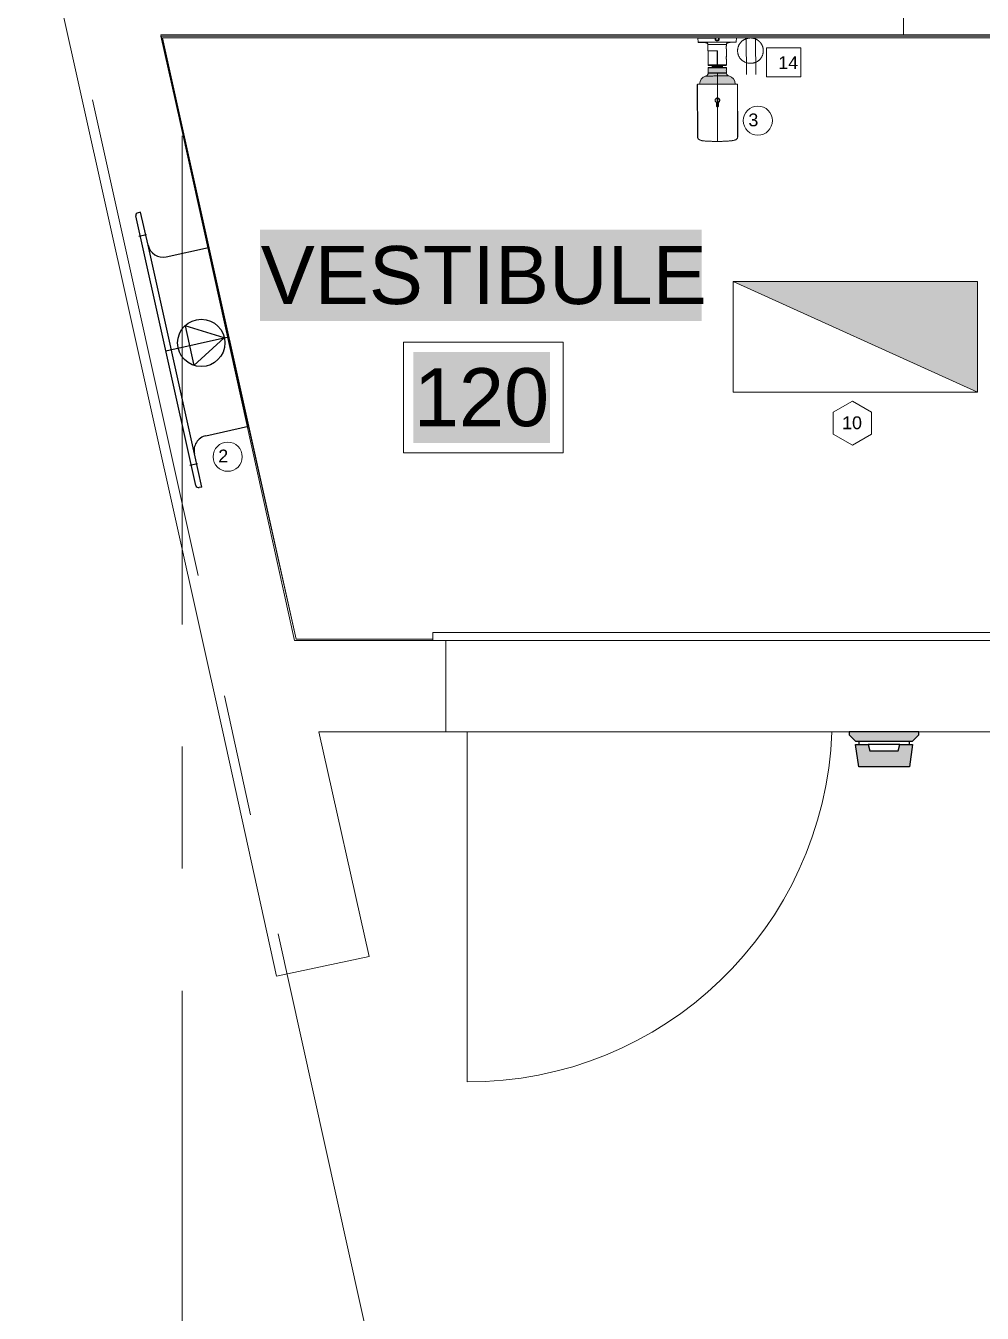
# Model space of a CAD drawing. Header units: inches. Extents: x 0.9 to 36.3, y 0.7 to 23.3.
# Drawn here: x 15.828 to 16.807, y 7.336 to 8.654 of the extents above; entities that cross this region are included whole.
import ezdxf

# ---------------------------------------------------------------- set-up
doc = ezdxf.new("R2010")
doc.units = ezdxf.units.IN
doc.linetypes.add('CENTER', pattern=[50.8, 31.75, -6.35, 6.35, -6.35])
for name, color, linetype, lineweight, true_color in [('Blocks', 7, 'Continuous', 5, 0x9a9c7f), ('Boarder for name', 7, 'Continuous', 5, 0x777777), ('Doors', 7, 'Continuous', 5, 0xf2db9c), ('Lights', 7, 'Continuous', 5, 0xff0a0a), ('Numbering Exhaust', 7, 'Continuous', 0, 0x388956), ('Numbering Lights', 1, 'Continuous', 0, 0xff0000), ('PDF_Geometry', 7, 'Continuous', 9, 0x777777)]:
    doc.layers.add(name, color=color, linetype=linetype, lineweight=lineweight, true_color=true_color)
for name, color, linetype, lineweight in [('CCTV', 253, 'Continuous', 0), ('Numbering CCTV', 253, 'Continuous', 0), ('Numbering receptecles', 170, 'Continuous', 0), ('Receptacles', 170, 'Continuous', 0)]:
    doc.layers.add(name, color=color, linetype=linetype, lineweight=lineweight)
doc.layers.add('PDF_Solid Fills', color=7, linetype='Continuous', true_color=0xffffff)
doc.layers.add('Ventilation Fan', color=7, linetype='Continuous', true_color=0x388956)
doc.layers.add('PDF_Text', color=7, linetype='Continuous')
doc.layers.add('Sensor', color=80, linetype='Continuous')
doc.styles.add('PDF Arial', font='arial.ttf')
doc.styles.get("Standard").update_dxf_attribs({"font": 'arial.ttf'})

msp = doc.modelspace()

# ---------------------------------------------------------------- hatches: boundary and pattern name
at = {"layer": 'Blocks', "linetype": 'CENTER', "ltscale": 0.01, "transparency": 33554559}
h = msp.add_hatch(color=256, dxfattribs=at)
h.set_gradient(color1=(19, 155, 72), color2=(241, 235, 31))
h.paths.add_polyline_path([(16.6915, 7.9119), (16.6899, 7.9184), (16.6802, 7.9184), (16.6769, 7.9184), (16.6802, 7.8956), (16.7321, 7.8956), (16.7353, 7.9184), (16.7321, 7.9184), (16.7224, 7.9184), (16.7207, 7.9119)])
h.paths.add_polyline_path([(16.6704, 7.9313), (16.6704, 7.9281), (16.6769, 7.9216), (16.6802, 7.9216), (16.7321, 7.9216), (16.7353, 7.9216), (16.7418, 7.9281), (16.7418, 7.9313)])
at = {"layer": 'CCTV', "linetype": 'ByBlock', "ltscale": 0.001, "transparency": 33554559}
h = msp.add_hatch(color=256, dxfattribs=at)
edge = h.paths.add_edge_path()
edge.add_spline(control_points=[(16.5449, 8.6063), (16.5449, 8.6064), (16.5448, 8.6069), (16.5447, 8.6075), (16.5447, 8.6079)], knot_values=[0, 0, 0, 0, 0.16346, 1, 1, 1, 1], degree=3, periodic=0)
edge.add_arc((16.5539, 8.6079), 0.00915, 176.475, 180.2822, ccw=False)
edge.add_arc((16.5542, 8.6079), 0.00947, 170.5291, 176.4579, ccw=False)
edge.add_arc((16.5546, 8.6079), 0.0099, 169.8425, 170.585, ccw=False)
edge.add_line((16.5449, 8.6096), (16.5449, 8.6096))
edge.add_line((16.5449, 8.6096), (16.5449, 8.6107))
edge.add_line((16.5449, 8.6107), (16.526, 8.6106))
edge.add_line((16.526, 8.6106), (16.5261, 8.6055))
edge.add_line((16.5261, 8.6055), (16.5449, 8.6056))
edge.add_line((16.5449, 8.6056), (16.5449, 8.6062))
edge.add_arc((16.5551, 8.6081), 0.0104, 190.0251, 190.7474, ccw=False)
edge = h.paths.add_edge_path()
edge.add_line((16.5355, 8.6053), (16.5261, 8.6052))
edge.add_spline(control_points=[(16.5261, 8.6052), (16.5261, 8.6049), (16.5259, 8.6043), (16.5254, 8.6034), (16.5247, 8.6027), (16.5241, 8.6024), (16.5237, 8.6023)], knot_values=[0, 0, 0, 0, 0.25011, 0.499979, 0.749911, 1, 1, 1, 1], degree=3, periodic=0)
edge.add_spline(control_points=[(16.5237, 8.6023), (16.5237, 8.6023), (16.5238, 8.6023), (16.5238, 8.6023), (16.5239, 8.6023), (16.524, 8.6023), (16.5241, 8.6023), (16.5243, 8.6023), (16.5246, 8.6023), (16.5251, 8.6023), (16.5256, 8.6023), (16.5263, 8.6023), (16.527, 8.6023), (16.5279, 8.6023), (16.5291, 8.6023), (16.5309, 8.6024), (16.5331, 8.6024), (16.5347, 8.6024), (16.5355, 8.6024)], knot_values=[0, 0, 0, 0, 0.001197, 0.004751, 0.010602, 0.018692, 0.028967, 0.041382, 0.072473, 0.111707, 0.159142, 0.214994, 0.279001, 0.350326, 0.42805, 0.600683, 0.793467, 1, 1, 1, 1], degree=3, periodic=0)
edge.add_line((16.5355, 8.6024), (16.5355, 8.6053))
edge = h.paths.add_edge_path()
edge.add_spline(control_points=[(16.5473, 8.6024), (16.547, 8.6025), (16.5463, 8.6028), (16.5456, 8.6035), (16.5451, 8.6043), (16.5449, 8.605), (16.5449, 8.6053)], knot_values=[0, 0, 0, 0, 0.250089, 0.500021, 0.74989, 1, 1, 1, 1], degree=3, periodic=0)
edge.add_line((16.5449, 8.6053), (16.5355, 8.6053))
edge.add_line((16.5355, 8.6053), (16.5355, 8.6024))
edge.add_spline(control_points=[(16.5355, 8.6024), (16.5363, 8.6024), (16.5379, 8.6024), (16.5398, 8.6024), (16.5412, 8.6024), (16.5422, 8.6024), (16.5431, 8.6024), (16.544, 8.6024), (16.5447, 8.6024), (16.5454, 8.6024), (16.5459, 8.6024), (16.5462, 8.6024), (16.5464, 8.6024), (16.5466, 8.6024), (16.5468, 8.6024), (16.5469, 8.6024), (16.5471, 8.6024), (16.5471, 8.6024), (16.5472, 8.6024), (16.5472, 8.6024), (16.5472, 8.6024), (16.5473, 8.6024), (16.5473, 8.6024), (16.5473, 8.6024), (16.5473, 8.6024)], knot_values=[0, 0, 0, 0, 0.206533, 0.399317, 0.488387, 0.57195, 0.649674, 0.720999, 0.785006, 0.840858, 0.888293, 0.908924, 0.927527, 0.944102, 0.958618, 0.971033, 0.981308, 0.989398, 0.992607, 0.995249, 0.997317, 0.998803, 0.999699, 1, 1, 1, 1], degree=3, periodic=0)
edge = h.paths.add_edge_path()
edge.add_spline(control_points=[(16.5473, 8.6024), (16.5473, 8.6024), (16.5473, 8.6024), (16.5473, 8.6024), (16.5472, 8.6024), (16.5472, 8.6024), (16.5472, 8.6024), (16.5471, 8.6024), (16.5471, 8.6024), (16.5469, 8.6024), (16.5468, 8.6024), (16.5466, 8.6024), (16.5464, 8.6024), (16.5462, 8.6024), (16.5459, 8.6024), (16.5454, 8.6024), (16.5447, 8.6024), (16.544, 8.6024), (16.5431, 8.6024), (16.5422, 8.6024), (16.5412, 8.6024), (16.5398, 8.6024), (16.5379, 8.6024), (16.5363, 8.6024), (16.5355, 8.6024)], knot_values=[0, 0, 0, 0, 0.000301, 0.001197, 0.002683, 0.004751, 0.007393, 0.010602, 0.018692, 0.028967, 0.041382, 0.055898, 0.072473, 0.091076, 0.111707, 0.159142, 0.214994, 0.279001, 0.350326, 0.42805, 0.511613, 0.600683, 0.793467, 1, 1, 1, 1], degree=3, periodic=0)
edge.add_line((16.5355, 8.6024), (16.5355, 8.5941))
edge.add_line((16.5355, 8.5941), (16.5538, 8.5942))
edge.add_arc((16.5452, 8.5941), 0.00856, 0.2886, 76.0724)
edge = h.paths.add_edge_path()
edge.add_spline(control_points=[(16.5355, 8.6024), (16.5347, 8.6024), (16.5331, 8.6024), (16.5309, 8.6024), (16.5291, 8.6023), (16.5279, 8.6023), (16.527, 8.6023), (16.5263, 8.6023), (16.5256, 8.6023), (16.5251, 8.6023), (16.5246, 8.6023), (16.5243, 8.6023), (16.5241, 8.6023), (16.524, 8.6023), (16.5239, 8.6023), (16.5238, 8.6023), (16.5238, 8.6023), (16.5237, 8.6023), (16.5237, 8.6023)], knot_values=[0, 0, 0, 0, 0.206533, 0.399317, 0.57195, 0.649674, 0.720999, 0.785006, 0.840858, 0.888293, 0.927527, 0.958618, 0.971033, 0.981308, 0.989398, 0.995249, 0.998803, 1, 1, 1, 1], degree=3, periodic=0)
edge.add_arc((16.5259, 8.594), 0.00856, 104.5049, 180.2886)
edge.add_line((16.5173, 8.594), (16.5355, 8.5941))
edge.add_line((16.5355, 8.5941), (16.5355, 8.6024))
at = {"layer": 'Lights', "linetype": 'ByBlock', "ltscale": 0.001, "transparency": 33554559}
msp.add_hatch(color=256, dxfattribs=at).paths.add_polyline_path([(16.5517, 8.3921), (16.8017, 8.2789), (16.8017, 8.3921)])

# ---------------------------------------------------------------- linework, layer by layer
at = {"layer": 'Boarder for name', "linetype": 'ByBlock'}
msp.add_lwpolyline([(16.2143, 8.3301), (16.3776, 8.3301), (16.3776, 8.2168), (16.2143, 8.2168)], close=True, dxfattribs=at)
at = {"layer": 'CCTV', "linetype": 'ByBlock'}
for p, q in [((16.5332, 8.6412), (16.5155, 8.6411)), ((16.5158, 8.6371), (16.5155, 8.6411)), ((16.5157, 8.6413), (16.5549, 8.6415)), ((16.5158, 8.6371), (16.5549, 8.6373)), ((16.5161, 8.6368), (16.545, 8.6369)), ((16.5213, 8.6368), (16.5215, 8.6368)), ((16.5214, 8.6368), (16.5214, 8.6368)), ((16.5215, 8.6368), (16.5217, 8.6368)), ((16.5217, 8.6368), (16.5221, 8.6368)), ((16.522, 8.6368), (16.522, 8.6368)), ((16.5221, 8.6368), (16.5226, 8.6368)), ((16.5229, 8.6368), (16.5229, 8.6368)), ((16.524, 8.6368), (16.5239, 8.6368)), ((16.5249, 8.6368), (16.5249, 8.6368)), ((16.5448, 8.6348), (16.5259, 8.6347)), ((16.5448, 8.6345), (16.5259, 8.6344)), ((16.5259, 8.6283), (16.5259, 8.6344)), ((16.526, 8.6346), (16.5447, 8.6347)), ((16.526, 8.6345), (16.5447, 8.6346)), ((16.5268, 8.6345), (16.526, 8.6346)), ((16.5332, 8.6414), (16.5332, 8.6403)), ((16.5336, 8.6414), (16.5336, 8.6403)), ((16.5338, 8.6414), (16.5338, 8.6403)), ((16.5344, 8.6391), (16.5362, 8.6391)), ((16.5368, 8.6403), (16.5368, 8.6414)), ((16.537, 8.6403), (16.537, 8.6414)), ((16.5374, 8.6414), (16.5374, 8.6403)), ((16.5551, 8.6413), (16.5374, 8.6412)), ((16.5439, 8.6346), (16.5447, 8.6347)), ((16.5446, 8.6323), (16.5446, 8.6323)), ((16.5446, 8.6317), (16.5446, 8.6317)), ((16.5446, 8.631), (16.5446, 8.6317)), ((16.5447, 8.6304), (16.5446, 8.631)), ((16.5447, 8.6329), (16.5447, 8.6329)), ((16.5448, 8.63), (16.5447, 8.6304)), ((16.5447, 8.6304), (16.5447, 8.6304)), ((16.5448, 8.6334), (16.5448, 8.6345)), ((16.5448, 8.6334), (16.5448, 8.6334)), ((16.5448, 8.6334), (16.5448, 8.6334)), ((16.5448, 8.6299), (16.5448, 8.63)), ((16.5448, 8.6225), (16.5448, 8.6299)), ((16.5448, 8.6299), (16.5448, 8.6299)), ((16.5448, 8.6299), (16.5448, 8.6299)), ((16.5448, 8.6299), (16.5448, 8.6299)), ((16.5448, 8.6299), (16.5448, 8.6299)), ((16.5545, 8.637), (16.545, 8.6369)), ((16.5472, 8.6369), (16.5469, 8.6369)), ((16.5472, 8.6369), (16.5475, 8.6369)), ((16.5475, 8.6369), (16.548, 8.637)), ((16.548, 8.637), (16.5486, 8.637)), ((16.5486, 8.637), (16.549, 8.637)), ((16.549, 8.637), (16.5492, 8.637)), ((16.5549, 8.6373), (16.5551, 8.6413)), ((16.5259, 8.6283), (16.5355, 8.6283)), ((16.535, 8.628), (16.526, 8.628)), ((16.526, 8.6138), (16.526, 8.628)), ((16.5261, 8.6282), (16.5354, 8.6282)), ((16.535, 8.6281), (16.5261, 8.6281)), ((16.5354, 8.6282), (16.5271, 8.6281)), ((16.5272, 8.6281), (16.5271, 8.6281)), ((16.5354, 8.6278), (16.5353, 8.6278)), ((16.5353, 8.6149), (16.5353, 8.6278)), ((16.5354, 8.6282), (16.5355, 8.6132)), ((16.5354, 8.6278), (16.5355, 8.6132)), ((16.5355, 8.6283), (16.5356, 8.6139)), ((16.5447, 8.6219), (16.5447, 8.6219)), ((16.5447, 8.6213), (16.5447, 8.6213)), ((16.5447, 8.6207), (16.5447, 8.6207)), ((16.5447, 8.6201), (16.5447, 8.6207)), ((16.5448, 8.6195), (16.5447, 8.6201)), ((16.5448, 8.6225), (16.5448, 8.6225)), ((16.5448, 8.6225), (16.5448, 8.6225)), ((16.5448, 8.6191), (16.5448, 8.6195)), ((16.5448, 8.6195), (16.5448, 8.6195)), ((16.5448, 8.619), (16.5448, 8.6191)), ((16.5448, 8.619), (16.5448, 8.6189)), ((16.5448, 8.619), (16.5448, 8.619)), ((16.5448, 8.619), (16.5448, 8.619)), ((16.5448, 8.6189), (16.5448, 8.619)), ((16.5449, 8.6139), (16.5448, 8.6189)), ((16.526, 8.6138), (16.5354, 8.6139)), ((16.5449, 8.6107), (16.526, 8.6106)), ((16.526, 8.6106), (16.5261, 8.6055)), ((16.5261, 8.6055), (16.5449, 8.6056)), ((16.5261, 8.6052), (16.5449, 8.6053)), ((16.5448, 8.6055), (16.5262, 8.6054)), ((16.5262, 8.6054), (16.5448, 8.6055)), ((16.5445, 8.6111), (16.5264, 8.611)), ((16.5268, 8.6131), (16.5353, 8.6131)), ((16.5302, 8.6131), (16.5302, 8.6122)), ((16.5302, 8.6122), (16.5407, 8.6122)), ((16.5302, 8.6122), (16.5302, 8.6122)), ((16.5353, 8.6139), (16.5353, 8.6149)), ((16.5354, 8.6139), (16.5449, 8.6139)), ((16.5355, 8.6053), (16.5355, 8.5941)), ((16.5356, 8.6131), (16.5441, 8.6132)), ((16.5407, 8.6132), (16.5407, 8.6122)), ((16.5447, 8.6079), (16.5447, 8.6079)), ((16.5448, 8.6073), (16.5447, 8.6079)), ((16.5448, 8.6085), (16.5448, 8.6085)), ((16.5448, 8.6067), (16.5448, 8.6073)), ((16.5449, 8.6063), (16.5448, 8.6067)), ((16.5448, 8.6067), (16.5448, 8.6067)), ((16.5449, 8.6107), (16.5449, 8.6096)), ((16.5449, 8.6096), (16.5449, 8.6096)), ((16.5449, 8.6095), (16.5449, 8.6096)), ((16.5449, 8.6096), (16.5449, 8.6096)), ((16.5449, 8.6096), (16.5449, 8.6096)), ((16.5449, 8.6096), (16.5449, 8.6096)), ((16.5449, 8.6063), (16.5449, 8.6063)), ((16.5449, 8.6062), (16.5449, 8.6063)), ((16.5449, 8.6062), (16.5449, 8.6062)), ((16.5449, 8.6062), (16.5449, 8.6056)), ((16.5449, 8.6062), (16.5449, 8.6062)), ((16.5449, 8.6062), (16.5449, 8.6062)), ((16.5449, 8.6062), (16.5449, 8.6062)), ((16.5149, 8.5902), (16.5149, 8.5903)), ((16.5149, 8.5902), (16.5151, 8.5431)), ((16.5149, 8.5902), (16.5149, 8.5902)), ((16.5149, 8.5902), (16.5149, 8.5902)), ((16.556, 8.594), (16.5151, 8.5938)), ((16.5154, 8.5392), (16.5151, 8.5938)), ((16.5558, 8.5942), (16.5153, 8.594)), ((16.5356, 8.58), (16.5355, 8.5941)), ((16.556, 8.594), (16.5563, 8.5394)), ((16.5562, 8.5905), (16.5562, 8.5904)), ((16.5562, 8.5904), (16.5562, 8.5904)), ((16.5562, 8.5904), (16.5562, 8.5904)), ((16.5565, 8.5433), (16.5562, 8.5904)), ((16.5353, 8.5753), (16.5352, 8.5797)), ((16.5352, 8.5797), (16.536, 8.5797)), ((16.536, 8.5797), (16.536, 8.5753)), ((16.5345, 8.5753), (16.5345, 8.5718)), ((16.5348, 8.5752), (16.5348, 8.5712)), ((16.5351, 8.5751), (16.5351, 8.5709)), ((16.5352, 8.5708), (16.5352, 8.5751)), ((16.536, 8.5753), (16.5353, 8.5753)), ((16.5357, 8.5707), (16.5356, 8.5751)), ((16.5358, 8.5353), (16.5357, 8.5707)), ((16.5361, 8.5751), (16.5361, 8.5708)), ((16.5362, 8.5709), (16.5362, 8.5751)), ((16.5366, 8.5712), (16.5365, 8.5752)), ((16.5368, 8.5719), (16.5368, 8.5753)), ((16.5151, 8.5431), (16.5151, 8.5431)), ((16.5151, 8.5431), (16.5151, 8.5431)), ((16.5152, 8.5415), (16.5152, 8.5415)), ((16.5154, 8.5392), (16.5153, 8.5396)), ((16.5153, 8.5396), (16.5153, 8.5395)), ((16.5153, 8.5395), (16.5154, 8.5391)), ((16.5154, 8.5391), (16.5154, 8.5392)), ((16.5563, 8.5397), (16.5562, 8.5393)), ((16.5563, 8.5394), (16.5562, 8.5393)), ((16.5563, 8.5397), (16.5563, 8.5398)), ((16.5563, 8.5398), (16.5563, 8.5394)), ((16.5564, 8.5417), (16.5564, 8.5417)), ((16.5565, 8.5433), (16.5565, 8.5433)), ((16.5565, 8.5433), (16.5565, 8.5433))]:
    msp.add_line(p, q, dxfattribs=at)
for points in [[(16.5226, 8.6368), (16.5231, 8.6368), (16.5234, 8.6368), (16.5236, 8.6368), (16.5239, 8.6368), (16.5243, 8.6368), (16.5246, 8.6368), (16.5248, 8.6368), (16.525, 8.6368), (16.5252, 8.6368), (16.5254, 8.6368), (16.5255, 8.6368), (16.5255, 8.6368), (16.5256, 8.6368), (16.5256, 8.6368)], [(16.5446, 8.6317), (16.5446, 8.6323), (16.5447, 8.6329), (16.5447, 8.6333), (16.5448, 8.6334)], [(16.545, 8.6369), (16.545, 8.6369), (16.5451, 8.6369), (16.5451, 8.6369), (16.5452, 8.6369), (16.5453, 8.6369), (16.5454, 8.6369), (16.5456, 8.6369), (16.5458, 8.6369), (16.546, 8.6369), (16.5462, 8.6369), (16.5466, 8.6369), (16.5469, 8.6369)], [(16.5492, 8.637), (16.5494, 8.637), (16.5494, 8.637), (16.5494, 8.637), (16.5494, 8.637)], [(16.5447, 8.6207), (16.5447, 8.6213), (16.5447, 8.6219), (16.5448, 8.6223), (16.5448, 8.6225)], [(16.5447, 8.6079), (16.5448, 8.6085), (16.5448, 8.6091), (16.5449, 8.6095)], [(16.5154, 8.5391), (16.5158, 8.5382), (16.5173, 8.537), (16.5195, 8.5362), (16.5209, 8.536), (16.5248, 8.5356), (16.5311, 8.5353), (16.5358, 8.5353)], [(16.5358, 8.5353), (16.5406, 8.5354), (16.5469, 8.5357), (16.5508, 8.5361), (16.5522, 8.5364), (16.5544, 8.5372), (16.5558, 8.5384), (16.5562, 8.5393)]]:
    msp.add_lwpolyline(points, dxfattribs=at)
msp.add_circle((16.5356, 8.5775), 0.00222, dxfattribs=at)
for centre, radius, start, end in [((16.5157, 8.6411), 0.000189, 90.2886, 183.2886), ((16.5161, 8.6372), 0.000377, 183.2976, 270.0275), ((16.5212, 8.637), 0.000187, 269.9277, 273.1216), ((16.5231, 8.4034), 0.2334, 90.2543, 90.4008), ((16.5239, 8.2362), 0.4007, 90.1397, 90.2657), ((16.5235, 8.4554), 0.1815, 89.846, 90.1623), ((16.5252, 8.6319), 0.00486, 86.4636, 86.7236), ((16.5257, 8.637), 0.000189, 227.3206, 268.8296), ((16.526, 8.6347), 0.000113, 183.7042, 266.9542), ((16.526, 8.6344), 0.000113, 90.2886, 180.2886), ((16.5353, 8.6403), 0.00207, 180.2886, 0.2886), ((16.5353, 8.6403), 0.00188, 180.2965, 181.7791), ((16.5353, 8.6403), 0.0017, 180.2886, 0.2886), ((16.5353, 8.6403), 0.00188, 358.7925, 0.2772), ((16.5447, 8.6348), 0.000113, 273.6228, 356.8731), ((16.5447, 8.6345), 0.000113, 0.2886, 90.2886), ((16.5433, 8.6337), 0.00153, 348.6808, 348.9031), ((16.545, 8.6371), 0.000189, 271.7477, 313.2567), ((16.5495, 8.6371), 0.000187, 267.453, 270.6496), ((16.5545, 8.6374), 0.000377, 270.5498, 357.2797), ((16.5549, 8.6413), 0.000189, 357.2886, 90.2886), ((16.5261, 8.6283), 0.000113, 180.2412, 270.3055), ((16.5261, 8.628), 0.000113, 90.306, 180.2408), ((16.527, 8.628), 0.000189, 45.2887, 90.2886), ((16.535, 8.6278), 0.000377, 0.2885, 90.2886), ((16.5268, 8.6138), 0.000754, 180.2886, 270.2843), ((16.5264, 8.6106), 0.000377, 90.2886, 180.2886), ((16.5262, 8.6055), 0.000113, 180.2886, 270.2886), ((16.5262, 8.6052), 0.000113, 90.3025, 178.118), ((16.529, 8.6122), 0.00113, 270.2903, 0.2887), ((16.5353, 8.6132), 0.000113, 270.2886, 0.289), ((16.5356, 8.6132), 0.000113, 180.2889, 270.2887), ((16.5419, 8.6122), 0.00113, 180.2886, 270.2871), ((16.5441, 8.6139), 0.000754, 270.2837, 0.2889), ((16.5445, 8.6107), 0.000377, 0.2886, 90.2886), ((16.5539, 8.6079), 0.00915, 176.5719, 180.2822), ((16.5542, 8.6079), 0.00947, 170.5291, 176.4808), ((16.5448, 8.6056), 0.000113, 270.2886, 0.2886), ((16.5448, 8.6053), 0.000113, 2.4515, 90.277), ((16.5546, 8.6079), 0.0099, 169.8425, 170.585), ((16.5551, 8.6081), 0.0104, 190.0251, 190.7181), ((16.5812, 8.5906), 0.0663, 179.4226, 180.2391), ((16.5153, 8.5938), 0.000188, 90.3279, 180.3279), ((16.5153, 8.5938), 0.000188, 90.2934, 138.3362), ((16.5155, 8.5937), 0.000445, 160.2447, 161.5663), ((16.5259, 8.594), 0.00856, 104.5049, 180.2886), ((16.5452, 8.5941), 0.00856, 0.2886, 76.0724), ((16.5558, 8.594), 0.000188, 0.2494, 90.2494), ((16.5558, 8.594), 0.000188, 40.42, 90.2838), ((16.5387, 8.592), 0.0175, 3.825, 4.0606), ((16.4913, 8.5901), 0.0649, 0.3265, 1.1814), ((16.5334, 8.5779), 0.000151, 100.5818, 239.9955), ((16.5333, 8.5776), 0.000151, 108.5818, 247.9955), ((16.5333, 8.5773), 0.000151, 116.5818, 255.9955), ((16.5334, 8.5782), 0.000151, 92.5818, 231.9955), ((16.5356, 8.5775), 0.00236, 165.73, 166.8472), ((16.5356, 8.5775), 0.00236, 173.73, 174.8472), ((16.5356, 8.5775), 0.00236, 181.73, 182.8472), ((16.5334, 8.5769), 0.000151, 124.5818, 263.9955), ((16.5356, 8.5775), 0.00236, 189.73, 190.8472), ((16.5336, 8.5785), 0.000151, 84.5818, 223.9955), ((16.5356, 8.5775), 0.00236, 157.73, 158.8472), ((16.5356, 8.5775), 0.00236, 197.73, 198.8472), ((16.5335, 8.5766), 0.000151, 132.5818, 271.9955), ((16.5337, 8.5788), 0.000151, 76.5818, 215.9955), ((16.5356, 8.5775), 0.00236, 149.73, 150.8472), ((16.5339, 8.579), 0.000151, 68.5818, 207.9955), ((16.5356, 8.5775), 0.00236, 141.73, 142.8472), ((16.5341, 8.5793), 0.000151, 60.5818, 199.9955), ((16.5356, 8.5775), 0.00236, 133.73, 134.8472), ((16.5356, 8.5775), 0.00236, 125.73, 126.8472), ((16.5344, 8.5794), 0.000151, 52.5818, 191.9955), ((16.5347, 8.5796), 0.000151, 44.5818, 183.9955), ((16.5356, 8.5775), 0.00236, 117.73, 118.8472), ((16.535, 8.5797), 0.000151, 36.5818, 175.9955), ((16.5356, 8.5775), 0.00236, 109.73, 110.8472), ((16.5356, 8.5775), 0.00236, 101.73, 102.8472), ((16.5353, 8.5798), 0.000151, 28.5818, 167.9955), ((16.5356, 8.5775), 0.00236, 93.73, 94.8472), ((16.5356, 8.5798), 0.000151, 20.5818, 159.9955), ((16.5359, 8.5798), 0.000151, 12.5818, 151.9955), ((16.5356, 8.5775), 0.00236, 85.73, 86.8472), ((16.5363, 8.5797), 0.000151, 4.5818, 143.9955), ((16.5356, 8.5775), 0.00236, 77.73, 78.8472), ((16.5366, 8.5796), 0.000151, 356.5818, 135.9955), ((16.5356, 8.5775), 0.00236, 69.73, 70.8472), ((16.5356, 8.5775), 0.00236, 61.73, 62.8472), ((16.5368, 8.5795), 0.000151, 348.5818, 127.9955), ((16.5356, 8.5775), 0.00236, 53.73, 54.8472), ((16.5371, 8.5793), 0.000151, 340.5818, 119.9955), ((16.5356, 8.5775), 0.00236, 45.73, 46.8472), ((16.5373, 8.5791), 0.000151, 332.5818, 111.9955), ((16.5356, 8.5775), 0.00236, 37.73, 38.8472), ((16.5375, 8.5788), 0.000151, 324.5818, 103.9955), ((16.5356, 8.5775), 0.00236, 29.73, 30.8472), ((16.5377, 8.5785), 0.000151, 316.5818, 95.9955), ((16.5356, 8.5775), 0.00236, 21.73, 22.8472), ((16.5378, 8.5782), 0.000151, 308.5818, 87.9955), ((16.5378, 8.5767), 0.000151, 268.5818, 47.9955), ((16.5356, 8.5775), 0.00236, 13.73, 14.8472), ((16.5379, 8.5779), 0.000151, 300.5818, 79.9955), ((16.5379, 8.577), 0.000151, 276.5818, 55.9955), ((16.5356, 8.5775), 0.00236, 341.73, 342.8472), ((16.5356, 8.5775), 0.00236, 5.73, 6.8472), ((16.5379, 8.5776), 0.000151, 292.5818, 71.9955), ((16.5356, 8.5775), 0.00236, 357.73, 358.8472), ((16.5379, 8.5773), 0.000151, 284.5818, 63.9955), ((16.5356, 8.5775), 0.00236, 349.73, 350.8472), ((16.5356, 8.5775), 0.00236, 205.73, 206.8472), ((16.5336, 8.5763), 0.000151, 140.5818, 279.9955), ((16.5338, 8.5761), 0.000151, 148.5818, 287.9955), ((16.5356, 8.5775), 0.00236, 213.73, 214.8472), ((16.534, 8.5758), 0.000151, 156.5818, 295.9955), ((16.5356, 8.5775), 0.00236, 221.73, 222.8472), ((16.5356, 8.5775), 0.00236, 229.73, 230.8472), ((16.5343, 8.5756), 0.000151, 164.5818, 303.9955), ((16.5356, 8.5775), 0.00236, 237.73, 238.8472), ((16.5346, 8.5755), 0.000151, 172.5818, 311.9955), ((16.5357, 8.5718), 0.00113, 180.2886, 0.2886), ((16.5356, 8.5775), 0.00236, 245.73, 246.8472), ((16.5349, 8.5753), 0.000151, 180.5818, 319.9955), ((16.5356, 8.5775), 0.00236, 253.73, 254.8472), ((16.5352, 8.5753), 0.000151, 188.5818, 327.9955), ((16.5356, 8.5775), 0.00236, 261.73, 262.8472), ((16.5355, 8.5752), 0.000151, 196.5818, 335.9955), ((16.5356, 8.5775), 0.00236, 269.73, 270.8472), ((16.5358, 8.5752), 0.000151, 204.5818, 343.9955), ((16.5356, 8.5775), 0.00236, 277.73, 278.8472), ((16.5361, 8.5753), 0.000151, 212.5818, 351.9955), ((16.5364, 8.5753), 0.000151, 220.5818, 359.9955), ((16.5356, 8.5775), 0.00236, 285.73, 286.8472), ((16.5367, 8.5755), 0.000151, 228.5818, 7.9955), ((16.5356, 8.5775), 0.00236, 293.73, 294.8472), ((16.537, 8.5756), 0.000151, 236.5818, 15.9955), ((16.5356, 8.5775), 0.00236, 301.73, 302.8472), ((16.5356, 8.5775), 0.00236, 309.73, 310.8472), ((16.5372, 8.5759), 0.000151, 244.5818, 23.9955), ((16.5375, 8.5761), 0.000151, 252.5818, 31.9955), ((16.5356, 8.5775), 0.00236, 317.73, 318.8472), ((16.5376, 8.5764), 0.000151, 260.5818, 39.9955), ((16.5356, 8.5775), 0.00236, 325.73, 326.8472), ((16.5356, 8.5775), 0.00236, 333.73, 334.8472), ((16.5761, 8.5433), 0.061, 180.2448, 181.6849), ((16.5166, 8.5398), 0.00132, 191.1815, 192.17), ((16.5181, 8.5398), 0.00275, 192.2067, 192.9847), ((16.518, 8.5397), 0.00269, 192.9816, 194.6842), ((16.5536, 8.5399), 0.00273, 347.6023, 348.364), ((16.5537, 8.5399), 0.00264, 343.1602, 347.6196), ((16.555, 8.54), 0.00132, 348.4077, 349.4073), ((16.4924, 8.5429), 0.0641, 358.9273, 0.2963)]:
    msp.add_arc(centre, radius, start, end, dxfattribs=at)
for points, knots in [([(16.5259, 8.6347), (16.5259, 8.6348), (16.5259, 8.635), (16.5258, 8.6353), (16.5256, 8.6355), (16.5254, 8.6358), (16.525, 8.636), (16.5245, 8.6362), (16.5239, 8.6364), (16.523, 8.6365), (16.5219, 8.6366), (16.5205, 8.6367), (16.5191, 8.6368), (16.5176, 8.6368), (16.5166, 8.6368), (16.5161, 8.6368)], [0, 0, 0, 0, 0.031043, 0.058459, 0.083906, 0.108701, 0.159168, 0.212963, 0.270104, 0.330093, 0.456292, 0.587989, 0.723294, 0.860882, 1, 1, 1, 1]), ([(16.5214, 8.6368), (16.5214, 8.6368), (16.5213, 8.6368), (16.5212, 8.6368), (16.5212, 8.6368), (16.5212, 8.6368)], [0, 0, 0, 0, 0.712683, 0.907562, 1, 1, 1, 1]), ([(16.5212, 8.6368), (16.5212, 8.6368), (16.5212, 8.6368), (16.5212, 8.6368), (16.5212, 8.6368)], [0, 0, 0, 0, 0.623351, 1, 1, 1, 1]), ([(16.5212, 8.6368), (16.5212, 8.6368), (16.5212, 8.6368), (16.5212, 8.6368), (16.5212, 8.6368)], [0, 0, 0, 0, 0.217591, 1, 1, 1, 1]), ([(16.5212, 8.6368), (16.5213, 8.6368), (16.5216, 8.6368), (16.5223, 8.6368), (16.5232, 8.6368), (16.5242, 8.6367), (16.5248, 8.6367), (16.5253, 8.6367), (16.5255, 8.6367), (16.5256, 8.6367), (16.5257, 8.6368)], [0, 0, 0, 0, 0.063952, 0.177823, 0.499091, 0.669538, 0.820554, 0.935146, 0.974189, 1, 1, 1, 1]), ([(16.5249, 8.6368), (16.5248, 8.6368), (16.5245, 8.6368), (16.5242, 8.6368), (16.524, 8.6368)], [0, 0, 0, 0, 0.22824, 1, 1, 1, 1]), ([(16.5255, 8.6368), (16.5255, 8.6368), (16.5253, 8.6368), (16.525, 8.6368), (16.5249, 8.6368)], [0, 0, 0, 0, 0.195328, 1, 1, 1, 1]), ([(16.5257, 8.6368), (16.5257, 8.6368), (16.5256, 8.6368), (16.5256, 8.6368), (16.5255, 8.6368)], [0, 0, 0, 0, 0.381849, 1, 1, 1, 1]), ([(16.5257, 8.6368), (16.5257, 8.6368), (16.5257, 8.6368), (16.5257, 8.6368), (16.5257, 8.6368)], [0, 0, 0, 0, 0.283854, 1, 1, 1, 1]), ([(16.5257, 8.6368), (16.5257, 8.6368), (16.5257, 8.6368), (16.5257, 8.6368), (16.5257, 8.6368)], [0, 0, 0, 0, 0.747546, 1, 1, 1, 1]), ([(16.5332, 8.6403), (16.5332, 8.6403), (16.5332, 8.6403), (16.5333, 8.6403), (16.5333, 8.6403), (16.5333, 8.6403), (16.5333, 8.6403), (16.5334, 8.6403), (16.5334, 8.6403), (16.5334, 8.6403)], [0, 0, 0, 0, 0.019217, 0.074298, 0.169882, 0.30231, 0.464507, 0.64357, 1, 1, 1, 1]), ([(16.5334, 8.6403), (16.5335, 8.6403), (16.5335, 8.6403), (16.5335, 8.6403), (16.5336, 8.6403), (16.5336, 8.6403), (16.5336, 8.6403), (16.5336, 8.6403), (16.5336, 8.6403), (16.5336, 8.6403)], [0, 0, 0, 0, 0.377956, 0.555841, 0.712392, 0.838144, 0.928363, 0.980929, 1, 1, 1, 1]), ([(16.5342, 8.6388), (16.534, 8.639), (16.5336, 8.6394), (16.5335, 8.64), (16.5334, 8.6402)], [0, 0, 0, 0, 0.499419, 1, 1, 1, 1]), ([(16.5336, 8.6403), (16.5336, 8.6403), (16.5336, 8.6403), (16.5336, 8.6403), (16.5336, 8.6403), (16.5337, 8.6403), (16.5337, 8.6403), (16.5337, 8.6403), (16.5338, 8.6403), (16.5338, 8.6403)], [0, 0, 0, 0, 0.019377, 0.072954, 0.164671, 0.291884, 0.449279, 0.626904, 1, 1, 1, 1]), ([(16.5344, 8.6391), (16.5343, 8.6391), (16.5341, 8.6393), (16.5339, 8.6396), (16.5338, 8.6399), (16.5338, 8.6401), (16.5338, 8.6403)], [0, 0, 0, 0, 0.250077, 0.50015, 0.750157, 1, 1, 1, 1]), ([(16.5365, 8.6388), (16.5363, 8.6387), (16.5359, 8.6385), (16.5353, 8.6384), (16.5347, 8.6385), (16.5344, 8.6387), (16.5342, 8.6388)], [0, 0, 0, 0, 0.250162, 0.500007, 0.749854, 1, 1, 1, 1]), ([(16.5344, 8.6391), (16.5344, 8.639), (16.5344, 8.639), (16.5343, 8.6389), (16.5343, 8.6389)], [0, 0, 0, 0, 0.643731, 1, 1, 1, 1]), ([(16.5343, 8.6389), (16.5343, 8.6389), (16.5343, 8.6389), (16.5343, 8.6389), (16.5343, 8.6389)], [0, 0, 0, 0, 0.753197, 1, 1, 1, 1]), ([(16.5362, 8.6391), (16.5361, 8.639), (16.5358, 8.6388), (16.5353, 8.6387), (16.5348, 8.6388), (16.5345, 8.6389), (16.5344, 8.6391)], [0, 0, 0, 0, 0.252181, 0.500022, 0.747876, 1, 1, 1, 1]), ([(16.5368, 8.6403), (16.5368, 8.64), (16.5367, 8.6396), (16.5364, 8.6392), (16.5362, 8.6391)], [0, 0, 0, 0, 0.499226, 1, 1, 1, 1]), ([(16.5362, 8.6391), (16.5362, 8.639), (16.5363, 8.639), (16.5363, 8.6389), (16.5363, 8.6389)], [0, 0, 0, 0, 0.675258, 1, 1, 1, 1]), ([(16.5363, 8.6389), (16.5363, 8.6389), (16.5363, 8.6389), (16.5363, 8.6389), (16.5363, 8.6389)], [0, 0, 0, 0, 0.74457, 1, 1, 1, 1]), ([(16.5372, 8.6403), (16.5372, 8.64), (16.537, 8.6394), (16.5367, 8.639), (16.5365, 8.6388)], [0, 0, 0, 0, 0.500625, 1, 1, 1, 1]), ([(16.5368, 8.6403), (16.5369, 8.6403), (16.5369, 8.6403), (16.5369, 8.6403), (16.537, 8.6403), (16.537, 8.6403), (16.537, 8.6403), (16.537, 8.6403), (16.537, 8.6403), (16.537, 8.6403)], [0, 0, 0, 0, 0.408529, 0.574776, 0.709499, 0.821333, 0.913324, 0.975308, 1, 1, 1, 1]), ([(16.537, 8.6403), (16.537, 8.6403), (16.537, 8.6403), (16.537, 8.6403), (16.537, 8.6403), (16.5371, 8.6403), (16.5371, 8.6403), (16.5371, 8.6403), (16.5372, 8.6403), (16.5372, 8.6403)], [0, 0, 0, 0, 0.019071, 0.071637, 0.161856, 0.287608, 0.444159, 0.622044, 1, 1, 1, 1]), ([(16.5372, 8.6403), (16.5372, 8.6403), (16.5372, 8.6403), (16.5373, 8.6403), (16.5373, 8.6403), (16.5374, 8.6403), (16.5374, 8.6403), (16.5374, 8.6403), (16.5374, 8.6403), (16.5374, 8.6403)], [0, 0, 0, 0, 0.35643, 0.535493, 0.69769, 0.830118, 0.925702, 0.980783, 1, 1, 1, 1]), ([(16.5446, 8.6317), (16.5446, 8.6319), (16.5446, 8.6323), (16.5447, 8.6328), (16.5447, 8.6332), (16.5448, 8.6334), (16.5448, 8.6334)], [0, 0, 0, 0, 0.356849, 0.666708, 0.89065, 1, 1, 1, 1]), ([(16.5446, 8.6317), (16.5446, 8.6315), (16.5446, 8.6313), (16.5446, 8.631), (16.5447, 8.6307), (16.5447, 8.6304), (16.5447, 8.6301), (16.5448, 8.63), (16.5448, 8.6299)], [0, 0, 0, 0, 0.181707, 0.357092, 0.520994, 0.66706, 0.89078, 1, 1, 1, 1]), ([(16.5448, 8.6348), (16.5448, 8.6349), (16.5448, 8.6351), (16.5449, 8.6354), (16.545, 8.6356), (16.5453, 8.6359), (16.5457, 8.6361), (16.5462, 8.6363), (16.5468, 8.6365), (16.5476, 8.6367), (16.5488, 8.6368), (16.5502, 8.6369), (16.5516, 8.6369), (16.553, 8.637), (16.554, 8.637), (16.5545, 8.637)], [0, 0, 0, 0, 0.031047, 0.058469, 0.083921, 0.108718, 0.159185, 0.212975, 0.27011, 0.330095, 0.456287, 0.587981, 0.723285, 0.860877, 1, 1, 1, 1]), ([(16.5448, 8.6334), (16.5448, 8.6334), (16.5448, 8.6334), (16.5448, 8.6334), (16.5448, 8.6334)], [0, 0, 0, 0, 0.369358, 1, 1, 1, 1]), ([(16.5448, 8.6299), (16.5448, 8.6299), (16.5448, 8.6299), (16.5448, 8.6299), (16.5448, 8.6299)], [0, 0, 0, 0, 0.399191, 1, 1, 1, 1]), ([(16.5472, 8.6369), (16.547, 8.6369), (16.5467, 8.6369), (16.5463, 8.6369), (16.546, 8.6369), (16.5457, 8.6369), (16.5455, 8.6369), (16.5453, 8.6369), (16.5452, 8.6369), (16.5451, 8.6369), (16.5451, 8.6369), (16.545, 8.6369), (16.545, 8.6369), (16.545, 8.6369), (16.545, 8.6369)], [0, 0, 0, 0, 0.195644, 0.383042, 0.555658, 0.706858, 0.772491, 0.830705, 0.880953, 0.922708, 0.955634, 0.979694, 0.994666, 1, 1, 1, 1]), ([(16.545, 8.6369), (16.545, 8.6369), (16.545, 8.6369), (16.545, 8.6369), (16.545, 8.6369), (16.545, 8.6369)], [0, 0, 0, 0, 0.234882, 0.561752, 1, 1, 1, 1]), ([(16.545, 8.6369), (16.545, 8.6368), (16.5451, 8.6368), (16.5454, 8.6368), (16.5458, 8.6368), (16.5465, 8.6368), (16.5469, 8.6369), (16.5472, 8.6369)], [0, 0, 0, 0, 0.050246, 0.1273, 0.355274, 0.657213, 1, 1, 1, 1]), ([(16.5495, 8.637), (16.5495, 8.637), (16.5495, 8.637), (16.5495, 8.637), (16.5494, 8.637), (16.5494, 8.637), (16.5494, 8.637), (16.5494, 8.637), (16.5493, 8.637), (16.5492, 8.637), (16.5491, 8.637), (16.5489, 8.637), (16.5487, 8.637), (16.5484, 8.637), (16.5481, 8.637), (16.5476, 8.6369), (16.5473, 8.6369), (16.5472, 8.6369)], [0, 0, 0, 0, 0.001083, 0.004677, 0.010748, 0.019252, 0.030141, 0.043367, 0.076642, 0.118695, 0.16913, 0.227539, 0.293447, 0.445094, 0.617931, 0.805158, 1, 1, 1, 1]), ([(16.5472, 8.6369), (16.5477, 8.6369), (16.5483, 8.6369), (16.5491, 8.6369), (16.5493, 8.6369), (16.5494, 8.637)], [0, 0, 0, 0, 0.648972, 0.876968, 1, 1, 1, 1]), ([(16.5494, 8.637), (16.5494, 8.637), (16.5494, 8.637), (16.5495, 8.637), (16.5495, 8.637)], [0, 0, 0, 0, 0.510054, 1, 1, 1, 1]), ([(16.535, 8.628), (16.535, 8.628), (16.535, 8.6281), (16.535, 8.6281), (16.535, 8.6281), (16.535, 8.6281), (16.535, 8.6281), (16.535, 8.6281), (16.535, 8.6281), (16.535, 8.6281)], [0, 0, 0, 0, 0.381694, 0.554211, 0.705338, 0.829431, 0.921948, 0.979181, 1, 1, 1, 1]), ([(16.5353, 8.6278), (16.5353, 8.6278), (16.5352, 8.6279), (16.5352, 8.628), (16.5351, 8.628), (16.535, 8.628), (16.535, 8.628)], [0, 0, 0, 0, 0.250016, 0.500028, 0.750035, 1, 1, 1, 1]), ([(16.5355, 8.6283), (16.5355, 8.6283), (16.5355, 8.6283), (16.5354, 8.6283), (16.5354, 8.6283), (16.5354, 8.6282), (16.5354, 8.6282), (16.5354, 8.6282), (16.5354, 8.6282), (16.5354, 8.6282), (16.5354, 8.6282), (16.5354, 8.6282), (16.5354, 8.6282)], [0, 0, 0, 0, 0.333634, 0.493974, 0.64506, 0.781451, 0.84162, 0.894676, 0.938748, 0.971951, 0.992756, 1, 1, 1, 1]), ([(16.5447, 8.6207), (16.5447, 8.6209), (16.5447, 8.6213), (16.5447, 8.6219), (16.5448, 8.6222), (16.5448, 8.6224), (16.5448, 8.6225)], [0, 0, 0, 0, 0.362731, 0.675684, 0.898012, 1, 1, 1, 1]), ([(16.5447, 8.6207), (16.5447, 8.6206), (16.5447, 8.6204), (16.5447, 8.6201), (16.5447, 8.6198), (16.5448, 8.6195), (16.5448, 8.6192), (16.5448, 8.619), (16.5448, 8.619)], [0, 0, 0, 0, 0.180756, 0.355289, 0.518546, 0.66425, 0.888408, 1, 1, 1, 1]), ([(16.5448, 8.6225), (16.5448, 8.6225), (16.5448, 8.6225), (16.5448, 8.6225), (16.5448, 8.6225)], [0, 0, 0, 0, 0.3695, 1, 1, 1, 1]), ([(16.5448, 8.6189), (16.5448, 8.6189), (16.5448, 8.6189), (16.5448, 8.6189), (16.5448, 8.6189)], [0, 0, 0, 0, 0.399911, 1, 1, 1, 1]), ([(16.5261, 8.6052), (16.5261, 8.6049), (16.5259, 8.6043), (16.5254, 8.6034), (16.5247, 8.6027), (16.5241, 8.6024), (16.5237, 8.6023)], [0, 0, 0, 0, 0.25011, 0.499979, 0.749911, 1, 1, 1, 1]), ([(16.5353, 8.6131), (16.5353, 8.6131), (16.5353, 8.6131), (16.5353, 8.6131), (16.5353, 8.6131), (16.5353, 8.6131), (16.5353, 8.6132), (16.5353, 8.6132), (16.5353, 8.6132), (16.5353, 8.6132), (16.5353, 8.6133), (16.5353, 8.6133), (16.5353, 8.6134), (16.5353, 8.6135), (16.5353, 8.6136), (16.5353, 8.6137), (16.5353, 8.6138), (16.5353, 8.6139)], [0, 0, 0, 0, 0.001211, 0.004824, 0.010829, 0.019214, 0.029964, 0.043058, 0.076115, 0.118071, 0.168524, 0.226977, 0.292884, 0.444426, 0.617298, 0.804923, 1, 1, 1, 1]), ([(16.5356, 8.6139), (16.5356, 8.6138), (16.5356, 8.6137), (16.5356, 8.6136), (16.5356, 8.6135), (16.5356, 8.6134), (16.5356, 8.6133), (16.5356, 8.6133), (16.5356, 8.6132), (16.5356, 8.6132), (16.5356, 8.6132), (16.5356, 8.6132), (16.5356, 8.6132), (16.5356, 8.6131), (16.5356, 8.6131), (16.5356, 8.6131), (16.5356, 8.6131), (16.5356, 8.6131)], [0, 0, 0, 0, 0.195031, 0.382715, 0.555562, 0.707111, 0.773007, 0.831468, 0.88192, 0.923867, 0.956937, 0.970029, 0.980777, 0.989163, 0.995173, 0.998789, 1, 1, 1, 1]), ([(16.5449, 8.6063), (16.5449, 8.6064), (16.5448, 8.6069), (16.5447, 8.6075), (16.5447, 8.6079)], [0, 0, 0, 0, 0.16346, 1, 1, 1, 1]), ([(16.5449, 8.6053), (16.5449, 8.605), (16.5451, 8.6043), (16.5456, 8.6035), (16.5463, 8.6028), (16.547, 8.6025), (16.5473, 8.6024)], [0, 0, 0, 0, 0.25011, 0.499979, 0.749911, 1, 1, 1, 1]), ([(16.5149, 8.5912), (16.5149, 8.5914), (16.5149, 8.5918), (16.5149, 8.5922), (16.515, 8.5927), (16.515, 8.5931), (16.515, 8.5934), (16.515, 8.5936), (16.515, 8.5937), (16.5151, 8.5938), (16.5151, 8.5938), (16.5151, 8.5938), (16.5151, 8.5938)], [0, 0, 0, 0, 0.207455, 0.399562, 0.571382, 0.718495, 0.837159, 0.924422, 0.955628, 0.978348, 0.992746, 1, 1, 1, 1]), ([(16.5149, 8.5902), (16.5149, 8.5906), (16.5149, 8.5913), (16.5149, 8.5923), (16.515, 8.593), (16.515, 8.5935), (16.515, 8.5936), (16.515, 8.5937)], [0, 0, 0, 0, 0.329568, 0.624521, 0.854772, 0.938556, 1, 1, 1, 1]), ([(16.515, 8.5937), (16.515, 8.5937), (16.515, 8.5938), (16.5151, 8.5938), (16.5151, 8.5938)], [0, 0, 0, 0, 0.268551, 1, 1, 1, 1]), ([(16.5151, 8.5939), (16.5151, 8.5939), (16.5152, 8.594), (16.5152, 8.594), (16.5153, 8.594)], [0, 0, 0, 0, 0.441295, 1, 1, 1, 1]), ([(16.5151, 8.5938), (16.5151, 8.5938), (16.5151, 8.5939), (16.5151, 8.5939), (16.5151, 8.5939)], [0, 0, 0, 0, 0.207703, 1, 1, 1, 1]), ([(16.5355, 8.6024), (16.5347, 8.6024), (16.5331, 8.6024), (16.5309, 8.6024), (16.5291, 8.6023), (16.5279, 8.6023), (16.527, 8.6023), (16.5263, 8.6023), (16.5256, 8.6023), (16.5251, 8.6023), (16.5246, 8.6023), (16.5243, 8.6023), (16.5241, 8.6023), (16.524, 8.6023), (16.5239, 8.6023), (16.5238, 8.6023), (16.5238, 8.6023), (16.5237, 8.6023), (16.5237, 8.6023)], [0, 0, 0, 0, 0.206533, 0.399317, 0.57195, 0.649674, 0.720999, 0.785006, 0.840858, 0.888293, 0.927527, 0.958618, 0.971033, 0.981308, 0.989398, 0.995249, 0.998803, 1, 1, 1, 1]), ([(16.5473, 8.6024), (16.5473, 8.6024), (16.5473, 8.6024), (16.5473, 8.6024), (16.5472, 8.6024), (16.5472, 8.6024), (16.5472, 8.6024), (16.5471, 8.6024), (16.5471, 8.6024), (16.5469, 8.6024), (16.5468, 8.6024), (16.5466, 8.6024), (16.5464, 8.6024), (16.5462, 8.6024), (16.5459, 8.6024), (16.5454, 8.6024), (16.5447, 8.6024), (16.544, 8.6024), (16.5431, 8.6024), (16.5422, 8.6024), (16.5412, 8.6024), (16.5398, 8.6024), (16.5379, 8.6024), (16.5363, 8.6024), (16.5355, 8.6024)], [0, 0, 0, 0, 0.000301, 0.001197, 0.002683, 0.004751, 0.007393, 0.010602, 0.018692, 0.028967, 0.041382, 0.055898, 0.072473, 0.091076, 0.111707, 0.159142, 0.214994, 0.279001, 0.350326, 0.42805, 0.511613, 0.600683, 0.793467, 1, 1, 1, 1]), ([(16.5558, 8.5942), (16.5559, 8.5942), (16.5559, 8.5942), (16.556, 8.5941), (16.556, 8.5941)], [0, 0, 0, 0, 0.567595, 1, 1, 1, 1]), ([(16.556, 8.5941), (16.556, 8.5941), (16.556, 8.5941), (16.556, 8.594), (16.556, 8.594)], [0, 0, 0, 0, 0.310706, 1, 1, 1, 1]), ([(16.556, 8.594), (16.556, 8.594), (16.5561, 8.594), (16.5561, 8.5939), (16.5561, 8.5939)], [0, 0, 0, 0, 0.229035, 1, 1, 1, 1]), ([(16.556, 8.594), (16.556, 8.594), (16.556, 8.594), (16.5561, 8.594), (16.5561, 8.5939), (16.5561, 8.5938), (16.5561, 8.5935), (16.5561, 8.5933), (16.5561, 8.5932)], [0, 0, 0, 0, 0.025196, 0.076231, 0.157082, 0.2682, 0.578703, 1, 1, 1, 1]), ([(16.5561, 8.5939), (16.5561, 8.5938), (16.5561, 8.5936), (16.5561, 8.5932), (16.5562, 8.5925), (16.5562, 8.5915), (16.5562, 8.5908), (16.5562, 8.5904)], [0, 0, 0, 0, 0.064688, 0.150909, 0.38261, 0.675091, 1, 1, 1, 1]), ([(16.5561, 8.5932), (16.5562, 8.5929), (16.5562, 8.5923), (16.5562, 8.5918), (16.5562, 8.5915)], [0, 0, 0, 0, 0.45263, 1, 1, 1, 1]), ([(16.5153, 8.5396), (16.5153, 8.5396), (16.5153, 8.5398), (16.5152, 8.5402), (16.5152, 8.5409), (16.5152, 8.5419), (16.5152, 8.5427), (16.5151, 8.5431)], [0, 0, 0, 0, 0.061242, 0.145109, 0.375171, 0.670285, 1, 1, 1, 1]), ([(16.5152, 8.5403), (16.5152, 8.5404), (16.5152, 8.5408), (16.5152, 8.5412), (16.5152, 8.5415)], [0, 0, 0, 0, 0.217239, 1, 1, 1, 1]), ([(16.5153, 8.5399), (16.5153, 8.5399), (16.5153, 8.54), (16.5152, 8.5402), (16.5152, 8.5403)], [0, 0, 0, 0, 0.219658, 1, 1, 1, 1]), ([(16.5153, 8.5396), (16.5153, 8.5396), (16.5153, 8.5397), (16.5153, 8.5398), (16.5153, 8.5399)], [0, 0, 0, 0, 0.193013, 1, 1, 1, 1]), ([(16.5154, 8.5391), (16.5155, 8.5389), (16.5156, 8.5386), (16.516, 8.5379), (16.5167, 8.5374), (16.5177, 8.5369), (16.5188, 8.5366), (16.5201, 8.5363), (16.5216, 8.536), (16.5229, 8.5359), (16.524, 8.5358), (16.5252, 8.5357), (16.5267, 8.5356), (16.5285, 8.5356), (16.5303, 8.5355), (16.5328, 8.5355), (16.5346, 8.5355), (16.5358, 8.5355)], [0, 0, 0, 0, 0.021763, 0.045513, 0.106268, 0.148141, 0.200098, 0.262267, 0.333115, 0.410206, 0.45033, 0.491185, 0.574399, 0.658801, 0.743802, 0.829099, 1, 1, 1, 1]), ([(16.5358, 8.5355), (16.537, 8.5355), (16.5395, 8.5355), (16.5425, 8.5356), (16.5448, 8.5357), (16.5466, 8.5358), (16.5483, 8.536), (16.5499, 8.5362), (16.5514, 8.5364), (16.5525, 8.5366), (16.5533, 8.5369), (16.554, 8.5371), (16.5545, 8.5374), (16.555, 8.5376), (16.5554, 8.5379), (16.5557, 8.5382), (16.556, 8.5387), (16.5561, 8.539), (16.5562, 8.5391)], [0, 0, 0, 0, 0.16895, 0.337337, 0.42085, 0.503288, 0.583665, 0.660468, 0.731538, 0.794467, 0.822316, 0.847639, 0.890831, 0.909132, 0.925542, 0.953902, 0.978104, 1, 1, 1, 1]), ([(16.5565, 8.5433), (16.5565, 8.5429), (16.5565, 8.5422), (16.5564, 8.5412), (16.5564, 8.5404), (16.5564, 8.54), (16.5563, 8.5398), (16.5563, 8.5398)], [0, 0, 0, 0, 0.329676, 0.624769, 0.854843, 0.938729, 1, 1, 1, 1]), ([(16.5564, 8.5401), (16.5564, 8.54), (16.5564, 8.5399), (16.5563, 8.5399), (16.5563, 8.5398)], [0, 0, 0, 0, 0.305351, 1, 1, 1, 1]), ([(16.5564, 8.5417), (16.5564, 8.5416), (16.5564, 8.5412), (16.5564, 8.5408), (16.5564, 8.5405)], [0, 0, 0, 0, 0.279998, 1, 1, 1, 1]), ([(16.5564, 8.5405), (16.5564, 8.5405), (16.5564, 8.5403), (16.5564, 8.5402), (16.5564, 8.5401)], [0, 0, 0, 0, 0.280719, 1, 1, 1, 1])]:
    msp.add_open_spline(points, degree=3, knots=knots, dxfattribs=at)
for points in [[(16.5151, 8.5939), (16.5151, 8.5939), (16.5151, 8.5938), (16.5151, 8.5938)], [(16.556, 8.594), (16.556, 8.5941), (16.556, 8.5941), (16.556, 8.5941)]]:
    msp.add_open_spline(points, degree=3, dxfattribs=at)
at = {"layer": 'Doors', "linetype": 'ByBlock'}
msp.add_lwpolyline([(16.2793, 7.9313), (16.2793, 7.573, 0.403926), (16.6527, 7.9313)], format="xyb", dxfattribs=at)
at = {"layer": 'Lights', "linetype": 'ByBlock'}
msp.add_lwpolyline([(16.8017, 8.2789), (16.5517, 8.2789), (16.5517, 8.3921), (16.8017, 8.2789), (16.8017, 8.3921), (16.5517, 8.3921)], dxfattribs=at)
at = {"layer": 'Numbering CCTV', "linetype": 'ByBlock', "ltscale": 0.001}
msp.add_circle((16.577, 8.5567), 0.0149, dxfattribs=at)
at = {"layer": 'Numbering Exhaust', "linetype": 'ByBlock', "ltscale": 0.001}
msp.add_circle((16.0344, 8.2128), 0.0149, dxfattribs=at)
at = {"layer": 'Numbering Lights', "linetype": 'ByBlock', "ltscale": 0.001}
msp.add_lwpolyline([(16.6737, 8.2698), (16.6541, 8.2585), (16.6541, 8.2358), (16.6737, 8.2245), (16.6934, 8.2358), (16.6934, 8.2585)], close=True, dxfattribs=at)
at = {"layer": 'Numbering receptecles', "linetype": 'ByBlock', "ltscale": 0.001}
msp.add_lwpolyline([(16.5858, 8.6313), (16.6208, 8.6313), (16.6208, 8.6014), (16.5858, 8.6014)], close=True, dxfattribs=at)
at = {"layer": 'PDF_Geometry', "linetype": 'ByBlock'}
for points in [[(16.2443, 8.0247), (16.1027, 8.0247), (15.966, 8.6446), (16.726, 8.6446), (16.726, 8.693), (15.9544, 8.693), (15.9177, 8.858), (15.8377, 8.8413), (15.8277, 8.838), (15.8377, 8.793), (16.0293, 7.9313), (16.0843, 7.6814), (16.1793, 7.7014), (16.1277, 7.9313), (16.2793, 7.9313)], [(16.8926, 8.6446), (16.8926, 8.6663), (16.726, 8.6663), (16.726, 8.6446)], [(15.966, 8.643), (16.1043, 8.0263), (15.966, 8.6446), (16.9126, 8.6446), (16.9126, 8.643), (15.966, 8.643), (16.9126, 8.643)], [(15.966, 8.6446), (16.1027, 8.0247), (16.2443, 8.0247), (16.2443, 8.033), (16.8543, 8.033), (16.8543, 8.0247), (16.2443, 8.0247), (16.2443, 8.033), (16.8543, 8.033), (16.8543, 8.0247), (17.2026, 8.0247)], [(17.2876, 8.638), (16.9126, 8.638), (16.9126, 8.6413), (15.9677, 8.6413), (16.1043, 8.0263), (16.2443, 8.0263)], [(16.0043, 8.0913), (15.896, 8.578)], [(15.9877, 8.0413), (15.9877, 8.5413)], [(16.1043, 8.0263), (16.1043, 8.0263)], [(16.1043, 8.0263), (16.2443, 8.0263), (16.1043, 8.0263)], [(16.2577, 8.0247), (16.841, 8.0247)], [(16.841, 7.9313), (16.841, 8.0247), (16.841, 7.9313), (16.6743, 7.9313)], [(16.0577, 7.8463), (16.031, 7.968)], [(16.841, 7.9313), (16.2577, 7.9313), (16.841, 7.9313)], [(16.6543, 7.9313), (16.6743, 7.9313)], [(15.9877, 7.7913), (15.9877, 7.9163)], [(16.1943, 7.2364), (16.086, 7.7247)], [(15.9877, 7.168), (15.9877, 7.6664)]]:
    msp.add_lwpolyline(points, dxfattribs=at)
for points in [[(16.2577, 8.0247), (16.2577, 7.9313)], [(16.2677, 8.033), (16.831, 8.033)], [(16.831, 7.9313), (16.2677, 7.9313)]]:
    msp.add_lwpolyline(points, close=True, dxfattribs=at)
at = {"layer": 'PDF_Solid Fills', "linetype": 'ByBlock', "transparency": 33554559}
for points in [[(16.0676, 8.3518), (16.5193, 8.3518), (16.0676, 8.4451), (16.5193, 8.4451)], [(16.2243, 8.2268), (16.3643, 8.2268), (16.2243, 8.3201), (16.3643, 8.3201)]]:
    msp.add_solid(points, dxfattribs=at)
at = {"layer": 'Receptacles', "linetype": 'ByBlock'}
for points in [[(16.5653, 8.6039), (16.565, 8.6405)], [(16.575, 8.604), (16.5746, 8.6403)]]:
    msp.add_lwpolyline(points, dxfattribs=at)
msp.add_rational_spline([(16.5694, 8.6413), (16.5729, 8.6414), (16.5761, 8.6401), (16.5786, 8.6376), (16.5811, 8.6352), (16.5825, 8.632), (16.5825, 8.6285), (16.5826, 8.6211), (16.5771, 8.6155), (16.5697, 8.6154), (16.5623, 8.6153), (16.5563, 8.6208), (16.5562, 8.6282), (16.5562, 8.6353), (16.562, 8.6412), (16.5694, 8.6413)], [1, 0.948448710105, 0.948448710105, 1, 0.948448710105, 0.948448710105, 1, 1, 1, 1, 1, 1, 1, 1, 1, 1], degree=3, knots=[0, 0, 0, 0, 0.79168, 0.79168, 0.79168, 1.583359, 1.583359, 1.583359, 2.583359, 2.583359, 2.583359, 3.583359, 3.583359, 3.583359, 4.583359, 4.583359, 4.583359, 4.583359], dxfattribs=at)
at = {"layer": 'Sensor', "linetype": 'ByBlock'}
msp.add_line((16.6802, 7.9216), (16.7321, 7.9216), dxfattribs=at)
for points in [[(16.7321, 7.9184), (16.7321, 7.9216), (16.7353, 7.9216), (16.7418, 7.9281), (16.7418, 7.9313), (16.6704, 7.9313), (16.6704, 7.9281), (16.6769, 7.9216), (16.6802, 7.9216), (16.6802, 7.9184)], [(16.7224, 7.9184), (16.6899, 7.9184), (16.6915, 7.9119), (16.7207, 7.9119), (16.7224, 7.9184), (16.7321, 7.9184), (16.7353, 7.9184), (16.7321, 7.8956), (16.6802, 7.8956), (16.6769, 7.9184), (16.6802, 7.9184), (16.6899, 7.9184)]]:
    msp.add_lwpolyline(points, dxfattribs=at)
at = {"layer": 'Ventilation Fan', "linetype": 'ByBlock'}
for p, q in [((16.0018, 8.1833), (15.9405, 8.4592)), ((15.9453, 8.4631), (15.9426, 8.4625)), ((15.9529, 8.4292), (15.9453, 8.4631)), ((15.9514, 8.4399), (15.9436, 8.4382)), ((16.0003, 8.2158), (15.9529, 8.4292)), ((15.9715, 8.4174), (16.0149, 8.427)), ((16.0555, 8.244), (16.0149, 8.427)), ((15.9712, 8.3213), (16.0352, 8.3355)), ((16.0121, 8.2343), (16.0555, 8.244)), ((16.0078, 8.1818), (16.0003, 8.2158)), ((16.0034, 8.2055), (15.9956, 8.2037)), ((16.0078, 8.1818), (16.0051, 8.1812))]:
    msp.add_line(p, q, dxfattribs=at)
for points in [[(15.9907, 8.3469), (15.9997, 8.3063)], [(16.0309, 8.3346), (15.9907, 8.3469)], [(15.9997, 8.3063), (16.0309, 8.3346)]]:
    msp.add_lwpolyline(points, dxfattribs=at)
msp.add_circle((16.0073, 8.3293), 0.0242, dxfattribs=at)
for centre, radius, start, end in [((15.9432, 8.4598), 0.00277, 102.5157, 192.5157), ((15.9681, 8.4326), 0.0156, 192.5157, 282.5157), ((16.0155, 8.2191), 0.0156, 102.5157, 192.5157), ((16.0045, 8.1839), 0.00277, 192.5157, 282.5157)]:
    msp.add_arc(centre, radius, start, end, dxfattribs=at)

# ---------------------------------------------------------------- texts
at = {"layer": 'Numbering CCTV', "linetype": 'ByBlock', "ltscale": 0.001}
msp.add_text('3', height=0.0131, dxfattribs=at).set_placement((16.5673, 8.5509))
at = {"layer": 'Numbering Exhaust', "linetype": 'ByBlock', "ltscale": 0.001}
msp.add_text('2', height=0.0131, dxfattribs=at).set_placement((16.0247, 8.207))
at = {"layer": 'Numbering Lights', "linetype": 'ByBlock', "ltscale": 0.001}
msp.add_text('10', height=0.01309, dxfattribs=at).set_placement((16.6632, 8.241))
at = {"layer": 'Numbering receptecles', "linetype": 'ByBlock', "ltscale": 0.001}
msp.add_text('14', height=0.01309, dxfattribs=at).set_placement((16.5979, 8.6095))
at = {"layer": 'PDF_Text', "linetype": 'ByBlock', "char_height": 0.05939, "attachment_point": 4, "style": 'PDF Arial'}
for s, insert in [('VESTIBULE', (16.0682, 8.3983)), ('120', (16.2249, 8.2733))]:
    msp.add_mtext(s, dxfattribs=dict(at, insert=insert))

doc.saveas('drawing.dxf')
